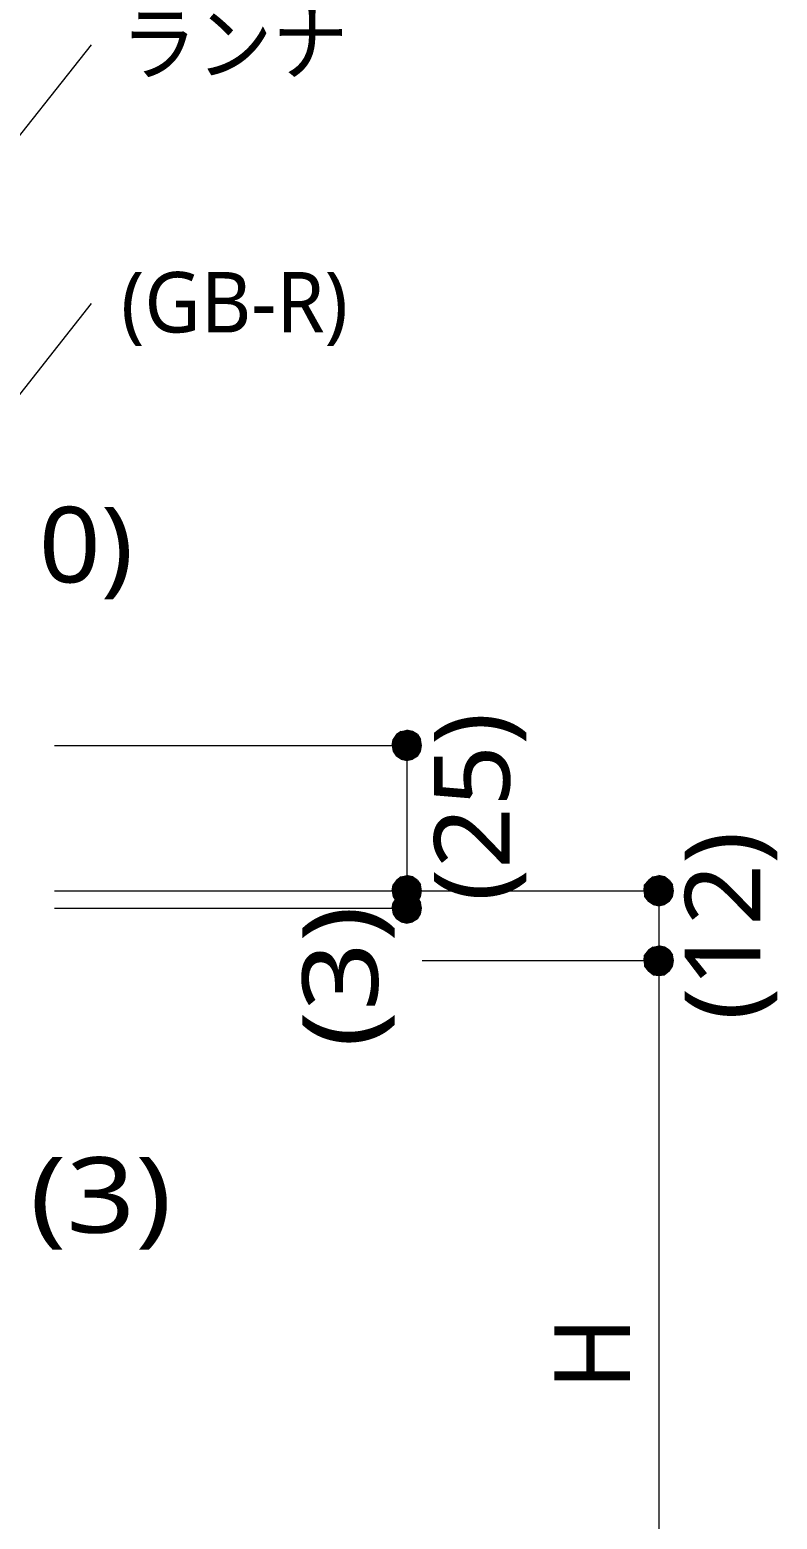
# Model space of a CAD drawing. Header units: millimetres. Extents: x 0 to 420, y 0 to 297.
# Drawn here: x 164.7 to 190.4, y 201.1 to 252.3 of the extents above; entities that cross this region are included whole.
import ezdxf
from ezdxf.enums import TextEntityAlignment as Align

# ---------------------------------------------------------------- set-up
doc = ezdxf.new("R2010")
doc.units = ezdxf.units.MM
doc.styles.add('kst32b', font='NotoSansJP-Variable.ttf')

msp = doc.modelspace()

# ---------------------------------------------------------------- hatches: boundary and pattern name
h = msp.add_hatch(color=7)
h.paths.add_polyline_path([(177.313, 228.113), (177.207, 227.944), (177.673, 227.732), (177.313, 228.113)])
h.paths.add_polyline_path([(177.207, 227.944), (177.673, 227.732), (177.165, 227.732), (177.207, 227.944)])
h.paths.add_polyline_path([(177.673, 227.732), (177.165, 227.732), (177.207, 227.542), (177.673, 227.732)])
h = msp.add_hatch(color=7)
h.paths.add_polyline_path([(177.863, 228.219), (177.673, 228.261), (177.673, 227.732), (177.863, 228.219)])
h.paths.add_polyline_path([(177.673, 228.261), (177.673, 227.732), (177.483, 228.219), (177.673, 228.261)])
h.paths.add_polyline_path([(177.673, 227.732), (177.483, 228.219), (177.313, 228.113), (177.673, 227.732)])
h = msp.add_hatch(color=7)
h.paths.add_polyline_path([(178.181, 227.732), (178.139, 227.944), (177.673, 227.732), (178.181, 227.732)])
h.paths.add_polyline_path([(178.139, 227.944), (177.673, 227.732), (178.033, 228.113), (178.139, 227.944)])
h.paths.add_polyline_path([(177.673, 227.732), (178.033, 228.113), (177.863, 228.219), (177.673, 227.732)])
h = msp.add_hatch(color=7)
h.paths.add_polyline_path([(177.207, 227.542), (177.313, 227.372), (177.673, 227.732), (177.207, 227.542)])
h.paths.add_polyline_path([(177.313, 227.372), (177.673, 227.732), (177.483, 227.266), (177.313, 227.372)])
h.paths.add_polyline_path([(177.673, 227.732), (177.483, 227.266), (177.673, 227.224), (177.673, 227.732)])
h = msp.add_hatch(color=7)
h.paths.add_polyline_path([(177.673, 227.224), (177.863, 227.266), (177.673, 227.732), (177.673, 227.224)])
h.paths.add_polyline_path([(177.863, 227.266), (177.673, 227.732), (178.033, 227.372), (177.863, 227.266)])
h.paths.add_polyline_path([(177.673, 227.732), (178.033, 227.372), (178.139, 227.542), (177.673, 227.732)])
for points in [[(178.139, 227.542), (178.181, 227.732), (177.673, 227.732), (178.139, 227.542)], [(178.139, 222.546), (178.181, 222.737), (177.673, 222.737), (178.139, 222.546)], [(186.796, 222.546), (186.838, 222.737), (186.33, 222.737), (186.796, 222.546)], [(178.139, 221.954), (178.181, 222.144), (177.673, 222.144), (178.139, 221.954)], [(186.796, 220.154), (186.838, 220.345), (186.33, 220.345), (186.796, 220.154)]]:
    msp.add_hatch(color=7).paths.add_polyline_path(points)
h = msp.add_hatch(color=7)
h.paths.add_polyline_path([(177.863, 223.224), (177.673, 223.266), (177.673, 222.737), (177.863, 223.224)])
h.paths.add_polyline_path([(177.673, 223.266), (177.673, 222.737), (177.483, 223.224), (177.673, 223.266)])
h.paths.add_polyline_path([(177.673, 222.737), (177.483, 223.224), (177.313, 223.097), (177.673, 222.737)])
h = msp.add_hatch(color=7)
h.paths.add_polyline_path([(178.181, 222.737), (178.139, 222.948), (177.673, 222.737), (178.181, 222.737)])
h.paths.add_polyline_path([(178.139, 222.948), (177.673, 222.737), (178.033, 223.097), (178.139, 222.948)])
h.paths.add_polyline_path([(177.673, 222.737), (178.033, 223.097), (177.863, 223.224), (177.673, 222.737)])
h = msp.add_hatch(color=7)
h.paths.add_polyline_path([(186.521, 223.224), (186.33, 223.266), (186.33, 222.737), (186.521, 223.224)])
h.paths.add_polyline_path([(186.33, 223.266), (186.33, 222.737), (186.14, 223.224), (186.33, 223.266)])
h.paths.add_polyline_path([(186.33, 222.737), (186.14, 223.224), (185.97, 223.097), (186.33, 222.737)])
h = msp.add_hatch(color=7)
h.paths.add_polyline_path([(186.838, 222.737), (186.796, 222.948), (186.33, 222.737), (186.838, 222.737)])
h.paths.add_polyline_path([(186.796, 222.948), (186.33, 222.737), (186.69, 223.097), (186.796, 222.948)])
h.paths.add_polyline_path([(186.33, 222.737), (186.69, 223.097), (186.521, 223.224), (186.33, 222.737)])
h = msp.add_hatch(color=7)
h.paths.add_polyline_path([(177.313, 223.097), (177.207, 222.948), (177.673, 222.737), (177.313, 223.097)])
h.paths.add_polyline_path([(177.207, 222.948), (177.673, 222.737), (177.165, 222.737), (177.207, 222.948)])
h.paths.add_polyline_path([(177.673, 222.737), (177.165, 222.737), (177.207, 222.546), (177.673, 222.737)])
h = msp.add_hatch(color=7)
h.paths.add_polyline_path([(177.207, 222.546), (177.313, 222.377), (177.673, 222.737), (177.207, 222.546)])
h.paths.add_polyline_path([(177.313, 222.377), (177.673, 222.737), (177.483, 222.271), (177.313, 222.377)])
h.paths.add_polyline_path([(177.673, 222.737), (177.483, 222.271), (177.673, 222.229), (177.673, 222.737)])
h = msp.add_hatch(color=7)
h.paths.add_polyline_path([(177.673, 222.229), (177.863, 222.271), (177.673, 222.737), (177.673, 222.229)])
h.paths.add_polyline_path([(177.863, 222.271), (177.673, 222.737), (178.033, 222.377), (177.863, 222.271)])
h.paths.add_polyline_path([(177.673, 222.737), (178.033, 222.377), (178.139, 222.546), (177.673, 222.737)])
h = msp.add_hatch(color=7)
h.paths.add_polyline_path([(185.97, 223.097), (185.843, 222.948), (186.33, 222.737), (185.97, 223.097)])
h.paths.add_polyline_path([(185.843, 222.948), (186.33, 222.737), (185.822, 222.737), (185.843, 222.948)])
h.paths.add_polyline_path([(186.33, 222.737), (185.822, 222.737), (185.843, 222.546), (186.33, 222.737)])
h = msp.add_hatch(color=7)
h.paths.add_polyline_path([(185.843, 222.546), (185.97, 222.377), (186.33, 222.737), (185.843, 222.546)])
h.paths.add_polyline_path([(185.97, 222.377), (186.33, 222.737), (186.14, 222.271), (185.97, 222.377)])
h.paths.add_polyline_path([(186.33, 222.737), (186.14, 222.271), (186.33, 222.229), (186.33, 222.737)])
h = msp.add_hatch(color=7)
h.paths.add_polyline_path([(186.33, 222.229), (186.521, 222.271), (186.33, 222.737), (186.33, 222.229)])
h.paths.add_polyline_path([(186.521, 222.271), (186.33, 222.737), (186.69, 222.377), (186.521, 222.271)])
h.paths.add_polyline_path([(186.33, 222.737), (186.69, 222.377), (186.796, 222.546), (186.33, 222.737)])
h = msp.add_hatch(color=7)
h.paths.add_polyline_path([(177.313, 222.504), (177.207, 222.335), (177.673, 222.144), (177.313, 222.504)])
h.paths.add_polyline_path([(177.207, 222.335), (177.673, 222.144), (177.165, 222.144), (177.207, 222.335)])
h.paths.add_polyline_path([(177.673, 222.144), (177.165, 222.144), (177.207, 221.954), (177.673, 222.144)])
h = msp.add_hatch(color=7)
h.paths.add_polyline_path([(177.863, 222.61), (177.673, 222.652), (177.673, 222.144), (177.863, 222.61)])
h.paths.add_polyline_path([(177.673, 222.652), (177.673, 222.144), (177.483, 222.61), (177.673, 222.652)])
h.paths.add_polyline_path([(177.673, 222.144), (177.483, 222.61), (177.313, 222.504), (177.673, 222.144)])
h = msp.add_hatch(color=7)
h.paths.add_polyline_path([(178.181, 222.144), (178.139, 222.335), (177.673, 222.144), (178.181, 222.144)])
h.paths.add_polyline_path([(178.139, 222.335), (177.673, 222.144), (178.033, 222.504), (178.139, 222.335)])
h.paths.add_polyline_path([(177.673, 222.144), (178.033, 222.504), (177.863, 222.61), (177.673, 222.144)])
h = msp.add_hatch(color=7)
h.paths.add_polyline_path([(177.207, 221.954), (177.313, 221.784), (177.673, 222.144), (177.207, 221.954)])
h.paths.add_polyline_path([(177.313, 221.784), (177.673, 222.144), (177.483, 221.679), (177.313, 221.784)])
h.paths.add_polyline_path([(177.673, 222.144), (177.483, 221.679), (177.673, 221.636), (177.673, 222.144)])
h = msp.add_hatch(color=7)
h.paths.add_polyline_path([(177.673, 221.636), (177.863, 221.679), (177.673, 222.144), (177.673, 221.636)])
h.paths.add_polyline_path([(177.863, 221.679), (177.673, 222.144), (178.033, 221.784), (177.863, 221.679)])
h.paths.add_polyline_path([(177.673, 222.144), (178.033, 221.784), (178.139, 221.954), (177.673, 222.144)])
h = msp.add_hatch(color=7)
h.paths.add_polyline_path([(185.97, 220.705), (185.843, 220.536), (186.33, 220.345), (185.97, 220.705)])
h.paths.add_polyline_path([(185.843, 220.536), (186.33, 220.345), (185.822, 220.345), (185.843, 220.536)])
h.paths.add_polyline_path([(186.33, 220.345), (185.822, 220.345), (185.843, 220.154), (186.33, 220.345)])
h = msp.add_hatch(color=7)
h.paths.add_polyline_path([(186.521, 220.811), (186.33, 220.853), (186.33, 220.345), (186.521, 220.811)])
h.paths.add_polyline_path([(186.33, 220.853), (186.33, 220.345), (186.14, 220.811), (186.33, 220.853)])
h.paths.add_polyline_path([(186.33, 220.345), (186.14, 220.811), (185.97, 220.705), (186.33, 220.345)])
h = msp.add_hatch(color=7)
h.paths.add_polyline_path([(186.838, 220.345), (186.796, 220.536), (186.33, 220.345), (186.838, 220.345)])
h.paths.add_polyline_path([(186.796, 220.536), (186.33, 220.345), (186.69, 220.705), (186.796, 220.536)])
h.paths.add_polyline_path([(186.33, 220.345), (186.69, 220.705), (186.521, 220.811), (186.33, 220.345)])
h = msp.add_hatch(color=7)
h.paths.add_polyline_path([(185.843, 220.154), (185.97, 219.985), (186.33, 220.345), (185.843, 220.154)])
h.paths.add_polyline_path([(185.97, 219.985), (186.33, 220.345), (186.14, 219.858), (185.97, 219.985)])
h.paths.add_polyline_path([(186.33, 220.345), (186.14, 219.858), (186.33, 219.837), (186.33, 220.345)])
h = msp.add_hatch(color=7)
h.paths.add_polyline_path([(186.33, 219.837), (186.521, 219.858), (186.33, 220.345), (186.33, 219.837)])
h.paths.add_polyline_path([(186.521, 219.858), (186.33, 220.345), (186.69, 219.985), (186.521, 219.858)])
h.paths.add_polyline_path([(186.33, 220.345), (186.69, 219.985), (186.796, 220.154), (186.33, 220.345)])

# ---------------------------------------------------------------- linework, layer by layer
at = {"lineweight": 13}
for points in [[(159.978, 243.163), (166.836, 251.82)], [(161.227, 235.818), (166.836, 242.93)], [(165.566, 227.732), (177.673, 227.732)], [(177.673, 227.732), (177.673, 222.737), (177.673, 222.144)], [(165.566, 222.737), (186.33, 222.737)], [(186.33, 222.737), (186.33, 220.345)], [(165.566, 222.144), (177.673, 222.144)], [(178.202, 220.345), (186.33, 220.345), (186.33, 192.447)]]:
    msp.add_lwpolyline(points, dxfattribs=at)
at = {"lineweight": 0}
for points in [[(177.207, 227.944), (177.673, 227.732), (177.165, 227.732)], [(177.313, 228.113), (177.207, 227.944), (177.673, 227.732)], [(177.673, 227.732), (177.483, 228.219), (177.313, 228.113)], [(177.673, 228.261), (177.673, 227.732), (177.483, 228.219)], [(177.863, 228.219), (177.673, 228.261), (177.673, 227.732)], [(177.673, 227.732), (178.033, 228.113), (177.863, 228.219)], [(178.139, 227.944), (177.673, 227.732), (178.033, 228.113)], [(178.181, 227.732), (178.139, 227.944), (177.673, 227.732)], [(177.673, 227.732), (177.165, 227.732), (177.207, 227.542)], [(177.207, 227.542), (177.313, 227.372), (177.673, 227.732)], [(177.313, 227.372), (177.673, 227.732), (177.483, 227.266)], [(177.673, 227.732), (177.483, 227.266), (177.673, 227.224)], [(177.673, 227.224), (177.863, 227.266), (177.673, 227.732)], [(177.863, 227.266), (177.673, 227.732), (178.033, 227.372)], [(177.673, 227.732), (178.033, 227.372), (178.139, 227.542)], [(178.139, 227.542), (178.181, 227.732), (177.673, 227.732)], [(177.673, 222.737), (177.483, 223.224), (177.313, 223.097)], [(177.673, 223.266), (177.673, 222.737), (177.483, 223.224)], [(177.863, 223.224), (177.673, 223.266), (177.673, 222.737)], [(177.673, 222.737), (178.033, 223.097), (177.863, 223.224)], [(186.33, 222.737), (186.14, 223.224), (185.97, 223.097)], [(186.33, 223.266), (186.33, 222.737), (186.14, 223.224)], [(186.521, 223.224), (186.33, 223.266), (186.33, 222.737)], [(186.33, 222.737), (186.69, 223.097), (186.521, 223.224)], [(177.207, 222.948), (177.673, 222.737), (177.165, 222.737)], [(177.673, 222.737), (177.165, 222.737), (177.207, 222.546)], [(177.313, 223.097), (177.207, 222.948), (177.673, 222.737)], [(177.207, 222.546), (177.313, 222.377), (177.673, 222.737)], [(177.313, 222.377), (177.673, 222.737), (177.483, 222.271)], [(177.673, 222.737), (177.483, 222.271), (177.673, 222.229)], [(178.139, 222.948), (177.673, 222.737), (178.033, 223.097)], [(178.181, 222.737), (178.139, 222.948), (177.673, 222.737)], [(177.673, 222.229), (177.863, 222.271), (177.673, 222.737)], [(177.863, 222.271), (177.673, 222.737), (178.033, 222.377)], [(177.673, 222.737), (178.033, 222.377), (178.139, 222.546)], [(178.139, 222.546), (178.181, 222.737), (177.673, 222.737)], [(185.843, 222.948), (186.33, 222.737), (185.822, 222.737)], [(186.33, 222.737), (185.822, 222.737), (185.843, 222.546)], [(185.97, 223.097), (185.843, 222.948), (186.33, 222.737)], [(185.843, 222.546), (185.97, 222.377), (186.33, 222.737)], [(185.97, 222.377), (186.33, 222.737), (186.14, 222.271)], [(186.33, 222.737), (186.14, 222.271), (186.33, 222.229)], [(186.796, 222.948), (186.33, 222.737), (186.69, 223.097)], [(186.838, 222.737), (186.796, 222.948), (186.33, 222.737)], [(186.33, 222.229), (186.521, 222.271), (186.33, 222.737)], [(186.521, 222.271), (186.33, 222.737), (186.69, 222.377)], [(186.33, 222.737), (186.69, 222.377), (186.796, 222.546)], [(186.796, 222.546), (186.838, 222.737), (186.33, 222.737)], [(177.207, 222.335), (177.673, 222.144), (177.165, 222.144)], [(177.313, 222.504), (177.207, 222.335), (177.673, 222.144)], [(177.673, 222.144), (177.483, 222.61), (177.313, 222.504)], [(177.673, 222.652), (177.673, 222.144), (177.483, 222.61)], [(177.863, 222.61), (177.673, 222.652), (177.673, 222.144)], [(177.673, 222.144), (178.033, 222.504), (177.863, 222.61)], [(178.139, 222.335), (177.673, 222.144), (178.033, 222.504)], [(178.181, 222.144), (178.139, 222.335), (177.673, 222.144)], [(177.673, 222.144), (177.165, 222.144), (177.207, 221.954)], [(177.207, 221.954), (177.313, 221.784), (177.673, 222.144)], [(177.313, 221.784), (177.673, 222.144), (177.483, 221.679)], [(177.673, 222.144), (177.483, 221.679), (177.673, 221.636)], [(177.673, 221.636), (177.863, 221.679), (177.673, 222.144)], [(177.863, 221.679), (177.673, 222.144), (178.033, 221.784)], [(177.673, 222.144), (178.033, 221.784), (178.139, 221.954)], [(178.139, 221.954), (178.181, 222.144), (177.673, 222.144)], [(185.97, 220.705), (185.843, 220.536), (186.33, 220.345)], [(186.33, 220.345), (186.14, 220.811), (185.97, 220.705)], [(186.33, 220.853), (186.33, 220.345), (186.14, 220.811)], [(186.521, 220.811), (186.33, 220.853), (186.33, 220.345)], [(186.33, 220.345), (186.69, 220.705), (186.521, 220.811)], [(186.796, 220.536), (186.33, 220.345), (186.69, 220.705)], [(185.843, 220.536), (186.33, 220.345), (185.822, 220.345)], [(186.33, 220.345), (185.822, 220.345), (185.843, 220.154)], [(185.843, 220.154), (185.97, 219.985), (186.33, 220.345)], [(185.97, 219.985), (186.33, 220.345), (186.14, 219.858)], [(186.33, 220.345), (186.14, 219.858), (186.33, 219.837)], [(186.838, 220.345), (186.796, 220.536), (186.33, 220.345)], [(186.33, 219.837), (186.521, 219.858), (186.33, 220.345)], [(186.521, 219.858), (186.33, 220.345), (186.69, 219.985)], [(186.33, 220.345), (186.69, 219.985), (186.796, 220.154)], [(186.796, 220.154), (186.838, 220.345), (186.33, 220.345)]]:
    msp.add_lwpolyline(points, close=True, dxfattribs=at)

# ---------------------------------------------------------------- texts
at = {"style": 'kst32b'}
for s, height, p, p2 in [('ランナ', 2.0791, (167.852, 250.825), (175.648, 250.825)), ('(GB-R)', 2.0791, (167.852, 241.935), (175.648, 241.935)), ('(10)', 2.5989, (161.777, 233.341), (168.274, 233.341)), ('(25)', 2.5989, (181.208, 222.377), (181.208, 228.874)), ('(12)', 2.5989, (189.823, 218.292), (189.823, 224.789)), ('(3)', 2.5989, (176.678, 217.361), (176.678, 222.233)), ('(3)', 2.5989, (164.719, 210.989), (169.592, 210.989))]:
    msp.add_text(s, height=height, dxfattribs=at).set_placement(p, p2, align=Align.FIT)
msp.add_text('H', height=2.599, rotation=90, dxfattribs=at).set_placement((185.335, 205.592))

doc.saveas('drawing.dxf')
